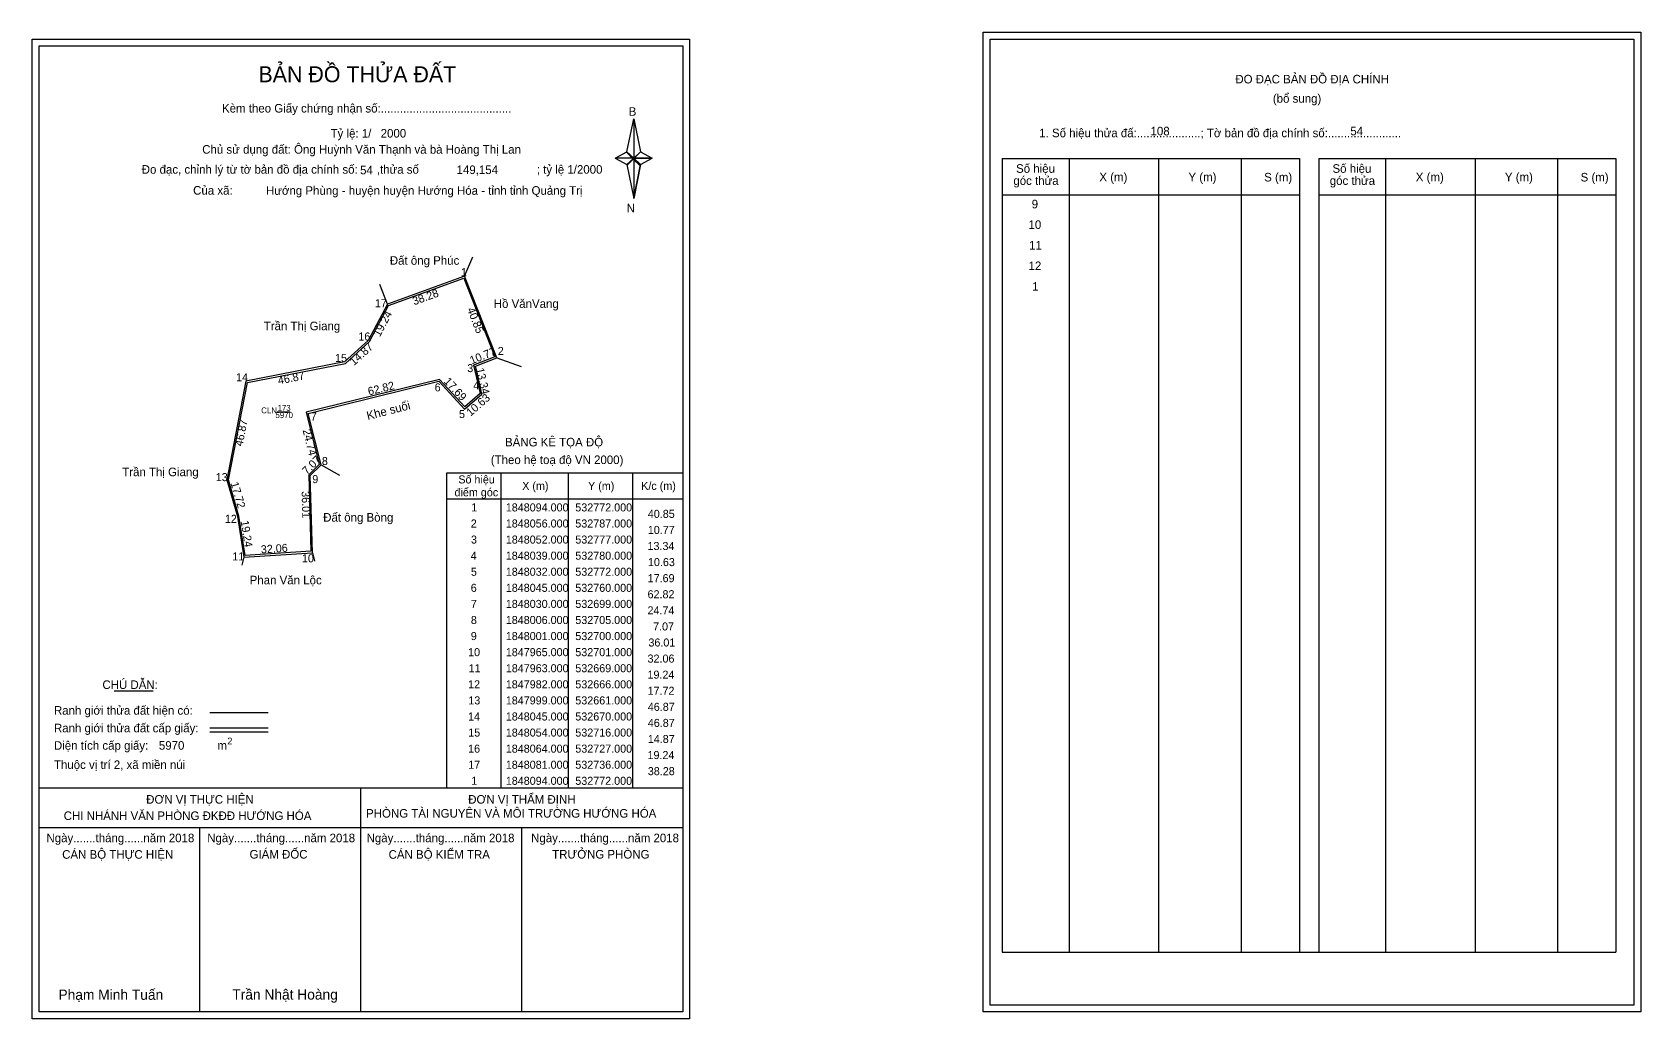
# Model space of a CAD drawing. Extents: x 530821 to 533321, y 1847671 to 1848254.
# Drawn here: x 532570 to 533321, y 1847748 to 1848208 of the extents above; entities that cross this region are included whole.
import ezdxf

# ---------------------------------------------------------------- set-up
doc = ezdxf.new("R2010")
doc.units = 0
for name, color, linetype in [('Level 1', 7, 'Continuous'), ('Level 11', 7, 'Continuous'), ('Level 2', 7, 'Continuous'), ('Level 3', 7, 'Continuous'), ('Level 53', 7, 'Continuous'), ('Level 6', 7, 'Continuous'), ('Level 63', 7, 'Continuous')]:
    doc.layers.add(name, color=color, linetype=linetype)

msp = doc.modelspace()

# ---------------------------------------------------------------- linework, layer by layer
at = {"layer": 'Level 1'}
for p, q in [((533017.17, 1848204.6), (533017.17, 1848204.6)), ((532573.46, 1848201.4), (532573.46, 1848201.4)), ((532847.73, 1848151.99), (532850.88, 1848167.41)), ((532850.88, 1848167.41), (532850.88, 1848148.97)), ((532850.88, 1848167.41), (532854.03, 1848151.99)), ((532842.22, 1848148.97), (532847.73, 1848151.99)), ((532847.73, 1848151.99), (532850.88, 1848148.97)), ((532850.64, 1848148.62), (532847.73, 1848151.64)), ((532853.79, 1848151.64), (532850.64, 1848148.62)), ((532850.64, 1848148.62), (532853.79, 1848151.64)), ((532854.03, 1848151.99), (532850.88, 1848148.97)), ((532850.88, 1848148.97), (532847.73, 1848146.03)), ((532850.64, 1848148.62), (532847.73, 1848145.68)), ((532847.73, 1848145.68), (532850.64, 1848148.62)), ((532847.73, 1848146.03), (532850.88, 1848130.25)), ((532853.79, 1848145.68), (532850.64, 1848148.62)), ((532850.88, 1848148.97), (532850.88, 1848130.25)), ((532850.88, 1848148.97), (532859.54, 1848148.97)), ((532850.88, 1848148.97), (532854.03, 1848146.03)), ((532854.03, 1848146.03), (532850.88, 1848130.25)), ((532854.03, 1848146.03), (532859.54, 1848148.97)), ((533022.82, 1848148.83), (533161.39, 1848148.83)), ((533054.17, 1847778.81), (533054.17, 1848148.83)), ((533095.88, 1847778.81), (533095.88, 1848148.83)), ((533134.24, 1848148.83), (533134.24, 1847778.81)), ((533161.39, 1848148.83), (533161.39, 1847778.81)), ((533170.44, 1848148.83), (533309, 1848148.83)), ((533201.78, 1847778.81), (533201.78, 1848148.83)), ((533243.5, 1847778.81), (533243.5, 1848148.83)), ((533281.85, 1848148.83), (533281.85, 1847778.81)), ((533309, 1848148.83), (533309, 1847778.81)), ((533022.82, 1848131.99), (533161.39, 1848131.99)), ((533170.44, 1848131.99), (533309, 1848131.99)), ((532608.52, 1847900.7), (532626.77, 1847900.7)), ((532653.11, 1847890.46), (532680.33, 1847890.46)), ((532653.11, 1847883.34), (532680.33, 1847883.34)), ((532653.11, 1847881.59), (532680.33, 1847881.59)), ((532744.38, 1847855.23), (532573.45, 1847855.23)), ((532873.77, 1847855.23), (532706.02, 1847855.23)), ((532723.61, 1847750.88), (532723.61, 1847855.23)), ((532873.77, 1847836.75), (532573.45, 1847836.75)), ((532648.53, 1847750.88), (532648.53, 1847836.75)), ((532798.69, 1847750.88), (532798.69, 1847836.75)), ((533022.82, 1847778.81), (533309, 1847778.81)), ((533317.49, 1847754.08), (533317.49, 1847754.08))]:
    msp.add_line(p, q, dxfattribs=at)
for points in [[(532847.73, 1848151.99), (532850.88, 1848167.41), (532850.88, 1848148.97)], [(532850.88, 1848148.97), (532854.03, 1848151.99), (532859.54, 1848148.97)], [(532842.22, 1848148.97), (532847.73, 1848146.03), (532850.88, 1848148.97)], [(532850.88, 1848148.97), (532850.88, 1848130.25), (532854.03, 1848146.03)]]:
    msp.add_lwpolyline(points, close=True, dxfattribs=at)
at = {"layer": 'Level 2'}
for p, q in [((532772, 1848094), (532775.82, 1848103.04)), ((532736, 1848081), (532732.41, 1848090.07)), ((532787, 1848056), (532798.37, 1848051.85)), ((532684.54, 1848030.73), (532690.6, 1848030.73)), ((532705, 1848006), (532713.6, 1848001.29)), ((532669, 1847963), (532668, 1847959.17)), ((532701, 1847965), (532701.98, 1847961.05))]:
    msp.add_line(p, q, dxfattribs=at)
for points in [[(532669, 1847963), (532701, 1847965), (532700, 1848001), (532705, 1848006), (532699, 1848030), (532760, 1848045), (532772, 1848032), (532780, 1848039), (532777, 1848052), (532787, 1848056), (532772, 1848094), (532736, 1848081), (532727, 1848064), (532716, 1848054), (532670, 1848045), (532661, 1847999), (532666, 1847982)], [(532771.57, 1848093.05), (532786.03, 1848056.42), (532776.12, 1848052.46), (532779.17, 1848039.27), (532772.06, 1848033.05), (532760.25, 1848045.83), (532698.09, 1848030.55), (532704.17, 1848006.23), (532699.24, 1848001.3), (532700.23, 1847965.7), (532669.63, 1847963.79), (532666.73, 1847982.16), (532661.77, 1847999.04), (532670.64, 1848044.36), (532716.35, 1848053.3), (532727.6, 1848063.53), (532736.53, 1848080.39)]]:
    msp.add_lwpolyline(points, close=True, dxfattribs=at)
at = {"layer": 'Level 3'}
for p, q in [((533022.82, 1848148.83), (533022.82, 1847778.81)), ((533170.44, 1848148.83), (533170.44, 1847778.81))]:
    msp.add_line(p, q, dxfattribs=at)
at = {"layer": 'Level 63'}
for p, q in [((532788.87, 1848002.23), (532788.87, 1847855.23)), ((532820.37, 1848002.23), (532820.37, 1847855.23)), ((532850.37, 1848002.23), (532850.37, 1847855.23)), ((532763.67, 1847990.23), (532873.77, 1847990.23))]:
    msp.add_line(p, q, dxfattribs=at)
for points in [[(532570.25, 1848204.6), (532876.97, 1848204.6), (532876.97, 1847747.68), (532570.25, 1847747.68)], [(533013.97, 1848207.8), (533320.7, 1848207.8), (533320.7, 1847750.88), (533013.97, 1847750.88)], [(533017.17, 1848204.6), (533317.5, 1848204.6), (533317.5, 1847754.08), (533017.17, 1847754.08)], [(532573.45, 1848201.4), (532873.77, 1848201.4), (532873.77, 1847750.88), (532573.45, 1847750.88)], [(532763.67, 1848002.23), (532873.77, 1848002.23), (532873.77, 1847855.23), (532763.67, 1847855.23)]]:
    msp.add_lwpolyline(points, close=True, dxfattribs=at)

# ---------------------------------------------------------------- texts
at = {"layer": 'Level 1'}
for s, height, p in [('BẢN ĐỒ THỬA ĐẤT', 7.4651, (532675.8, 1848184.45)), ('ĐO ĐẠC BẢN ĐỒ ĐỊA CHÍNH', 4, (533131.54, 1848183.9)), ('(bổ sung)', 4, (533149.04, 1848174.9)), ('Kèm theo Giấy chứng nhận số:.........................................', 4, (532658.81, 1848170.32)), ('B', 4, (532848.55, 1848168.82)), ('1. Số hiệu thửa đấ:....................; Tờ bản đồ địa chính số:.......................', 4, (533040.06, 1848158.81)), ('Chủ sử dụng đất: Ông Huỳnh Văn Thạnh và bà Hoàng Thị Lan', 4, (532649.58, 1848151.13)), ('Đo đạc, chỉnh lý từ tờ bản đồ địa chính số:      ,thửa số                                     ; tỷ lệ 1/2000', 4, (532621.36, 1848141.8)), ('Số hiệu', 4, (533029.25, 1848142.22)), ('X (m)', 4, (533068.1, 1848138.26)), ('Y (m)', 4, (533109.66, 1848138.26)), ('S (m)', 4, (533144.99, 1848138.18)), ('Số hiệu', 4, (533176.86, 1848142.22)), ('X (m)', 4, (533215.71, 1848138.26)), ('Y (m)', 4, (533257.27, 1848138.26)), ('S (m)', 4, (533292.6, 1848138.18)), ('Của xã:', 4, (532645.34, 1848132.04)), ('góc thửa', 4, (533027.98, 1848136.57)), ('góc thửa', 4, (533175.59, 1848136.57)), ('N', 4, (532847.59, 1848123.75)), ('BẢNG KÊ TỌA ĐỘ', 4, (532790.83, 1848014.62)), ('(Theo hệ toạ độ VN 2000)', 4, (532784.2, 1848006.39)), ('CHÚ DẪN:', 4, (532603.02, 1847901.51)), ('Ranh giới thửa đất hiện có:', 4, (532580.41, 1847889.51)), ('Ranh giới thửa đất cấp giấy:', 4, (532580.41, 1847881.29)), ('Diện tích cấp giấy:', 4, (532580.41, 1847873.16)), ('m', 4, (532656.66, 1847873.19)), ('2', 3.2, (532661.29, 1847875.61)), ('Thuộc vị trí 2, xã miền núi', 4, (532580.41, 1847864.2)), ('ĐƠN VỊ THỰC HIỆN', 4, (532623.43, 1847848.01)), ('ĐƠN VỊ THẨM ĐỊNH', 4, (532773.67, 1847848.01)), ('CHI NHÁNH VĂN PHÒNG ĐKĐĐ HƯỚNG HÓA', 4, (532584.96, 1847840.39)), ('PHÒNG TÀI NGUYÊN VÀ MÔI TRƯỜNG HƯỚNG HÓA', 4, (532726.03, 1847841.5)), ('Ngày.......tháng......năm 2018', 4, (532576.92, 1847830.03)), ('Ngày.......tháng......năm 2018', 4, (532651.92, 1847830.03)), ('Ngày.......tháng......năm 2018', 4, (532726.27, 1847830.03)), ('Ngày.......tháng......năm 2018', 4, (532803.01, 1847830.03)), ('CÁN BỘ THỰC HIỆN', 4, (532584.25, 1847822.33)), ('GIÁM ĐỐC', 4, (532671.66, 1847822.42)), ('CÁN BỘ KIỂM TRA', 4, (532736.53, 1847822.33)), ('TRƯỞNG PHÒNG', 4, (532812.83, 1847822.42)), ('Phạm Minh Tuấn', 4.8, (532582.51, 1847756.54)), ('Trần Nhật Hoàng', 4.8, (532663.61, 1847756.62))]:
    msp.add_text(s, height=height, dxfattribs=at).set_placement(p)
at = {"layer": 'Level 11'}
msp.add_text('Tỷ lệ: 1/', height=4, dxfattribs=at).set_placement((532709.46, 1848158.62))
at = {"layer": 'Level 2'}
for s, height, p in [('Đất ông Phúc', 4, (532737.1, 1848099.34)), (' 1', 3.75, (532768.88, 1848094)), (' 17', 3.75, (532728.73, 1848079.52)), ('Hồ VănVang', 4, (532785.58, 1848079.2)), ('Trần Thị Giang', 4, (532678.29, 1848068.8)), (' 16', 3.75, (532721.02, 1848064)), (' 2', 3.75, (532786.07, 1848057.26)), (' 15', 3.75, (532710.15, 1848054)), (' 3', 3.75, (532771.84, 1848049.26)), (' 14', 3.75, (532664, 1848045)), (' 4', 3.75, (532774.63, 1848041.17)), (' 6', 3.75, (532756.62, 1848040.29)), ('CLN', 2.734, (532677.1, 1848030.06)), ('5970', 2.734, (532683.76, 1848027.83)), ('173', 2.734, (532684.74, 1848031.23)), (' 7', 3.75, (532698.82, 1848026.7)), (' 5', 3.75, (532767.97, 1848027.85)), (' 8', 3.75, (532704.01, 1848005.92)), ('Trần Thị Giang', 4, (532612.25, 1848000.73)), (' 13', 3.75, (532654.5, 1847998.43)), (' 9', 3.75, (532699.53, 1847997.49)), (' 12', 3.75, (532658.75, 1847978.98)), ('Đất ông Bòng', 4, (532706.02, 1847979.54)), (' 11', 3.75, (532662.22, 1847961.45)), (' 10', 3.75, (532694.71, 1847960.57)), ('Phan Văn Lộc', 4, (532671.71, 1847950.3))]:
    msp.add_text(s, height=height, dxfattribs=at).set_placement(p)
for s, height, rotation, p in [('38.28', 3.75, 19.85521, (532748.44, 1848080.4)), ('19.24', 3.75, 62.10273, (532732.45, 1848065.49)), ('40.85', 3.75, 291.54098, (532773.03, 1848078.59)), ('14.87', 3.75, 42.27369, (532720.39, 1848052.08)), ('10.77', 3.75, 21.80141, (532775.31, 1848052.84)), ('46.87', 3.75, 11.0702, (532685.26, 1848043.48)), ('62.82', 3.75, 13.81503, (532727.37, 1848038.37)), ('17.69', 3.75, 312.70939, (532762.03, 1848044.72)), ('13.34', 3.75, 282.99462, (532777.27, 1848050.82)), ('10.63', 3.75, 41.18593, (532774.77, 1848028.47)), ('Khe suối', 4, 14.362, (532726.83, 1848026.88)), ('46.87', 3.75, 78.9298, (532668.39, 1848014.47)), ('24.74', 3.75, 284.03624, (532696.4, 1848022.17)), ('7.07', 3.75, 45, (532698.43, 1848001.19)), ('17.72', 3.75, 286.38954, (532662.74, 1847997.47)), ('36.01', 3.75, 271.59114, (532695.93, 1847993.71)), ('19.24', 3.75, 278.97263, (532667.49, 1847979.78)), ('32.06', 3.75, 3.57633, (532677.04, 1847964.71))]:
    msp.add_text(s, height=height, rotation=rotation, dxfattribs=at).set_placement(p)
at = {"layer": 'Level 53'}
for s, p in [('9', (533036.54, 1848125.65)), ('10', (533035.05, 1848116.05)), ('11', (533035.3, 1848106.45)), ('12', (533035.06, 1848096.85)), ('1', (533036.78, 1848087.25))]:
    msp.add_text(s, height=4, dxfattribs=at).set_placement(p)
at = {"layer": 'Level 6'}
for s, p in [('2000', (532732.82, 1848158.65)), ('108', (533091.98, 1848159.67)), ('54', (533185.18, 1848159.7)), ('54', (532723.23, 1848141.5)), ('149,154', (532768.24, 1848141.63)), (' Hướng Phùng - huyện huyện Hướng Hóa - tỉnh tỉnh Quảng Trị', (532677.83, 1848131.97)), ('5970', (532629.36, 1847873.17))]:
    msp.add_text(s, height=4, dxfattribs=at).set_placement(p)
at = {"layer": 'Level 63'}
for s, p in [('Số hiệu', (532769.06, 1847997.35)), ('điểm góc', (532767.29, 1847991.35)), ('X (m)', (532798.86, 1847994.35)), ('Y (m)', (532829.58, 1847994.35)), ('K/c (m)', (532854.37, 1847994.35)), (' 1', (532773.66, 1847984.3)), ('1848094.000', (532791.2, 1847984.3)), ('532772.000', (532823.63, 1847984.3)), ('40.85', (532857.46, 1847981.3)), (' 2', (532773.46, 1847976.8)), ('1848056.000', (532791.2, 1847976.8)), ('532787.000', (532823.63, 1847976.8)), ('10.77', (532857.45, 1847973.8)), (' 3', (532773.56, 1847969.3)), ('1848052.000', (532791.2, 1847969.3)), ('532777.000', (532823.63, 1847969.3)), ('13.34', (532857.31, 1847966.3)), (' 4', (532773.45, 1847961.8)), ('1848039.000', (532791.2, 1847961.8)), ('532780.000', (532823.63, 1847961.8)), ('10.63', (532857.52, 1847958.8)), (' 5', (532773.52, 1847954.3)), ('1848032.000', (532791.2, 1847954.3)), ('532772.000', (532823.63, 1847954.3)), ('17.69', (532857.37, 1847951.3)), (' 6', (532773.46, 1847946.8)), ('1848045.000', (532791.2, 1847946.8)), ('532760.000', (532823.63, 1847946.8)), ('62.82', (532857.33, 1847943.8)), (' 7', (532773.52, 1847939.3)), ('1848030.000', (532791.2, 1847939.3)), ('532699.000', (532823.63, 1847939.3)), ('24.74', (532857.31, 1847936.3)), (' 8', (532773.52, 1847931.8)), ('1848006.000', (532791.2, 1847931.8)), ('532705.000', (532823.63, 1847931.8)), ('7.07', (532859.91, 1847928.8)), (' 9', (532773.48, 1847924.3)), ('1848001.000', (532791.2, 1847924.3)), ('532700.000', (532823.63, 1847924.3)), ('36.01', (532857.73, 1847921.3)), (' 10', (532772.22, 1847916.8)), ('1847965.000', (532791.2, 1847916.8)), ('532701.000', (532823.63, 1847916.8)), ('32.06', (532857.33, 1847913.8)), (' 11', (532772.43, 1847909.3)), ('1847963.000', (532791.2, 1847909.3)), ('532669.000', (532823.63, 1847909.3)), ('19.24', (532857.31, 1847906.3)), (' 12', (532772.23, 1847901.8)), ('1847982.000', (532791.2, 1847901.8)), ('532666.000', (532823.63, 1847901.8)), ('17.72', (532857.33, 1847898.8)), (' 13', (532772.32, 1847894.3)), ('1847999.000', (532791.2, 1847894.3)), ('532661.000', (532823.63, 1847894.3)), ('46.87', (532857.45, 1847891.3)), (' 14', (532772.22, 1847886.8)), ('1848045.000', (532791.2, 1847886.8)), ('532670.000', (532823.63, 1847886.8)), ('46.87', (532857.45, 1847883.8)), (' 15', (532772.3, 1847879.3)), ('1848054.000', (532791.2, 1847879.3)), ('532716.000', (532823.63, 1847879.3)), ('14.87', (532857.45, 1847876.3)), (' 16', (532772.23, 1847871.8)), ('1848064.000', (532791.2, 1847871.8)), ('532727.000', (532823.63, 1847871.8)), ('19.24', (532857.31, 1847868.8)), (' 17', (532772.29, 1847864.3)), ('1848081.000', (532791.2, 1847864.3)), ('532736.000', (532823.63, 1847864.3)), ('38.28', (532857.45, 1847861.3)), (' 1', (532773.66, 1847856.8)), ('1848094.000', (532791.2, 1847856.8)), ('532772.000', (532823.63, 1847856.8))]:
    msp.add_text(s, height=3.75, dxfattribs=at).set_placement(p)

doc.saveas('drawing.dxf')
